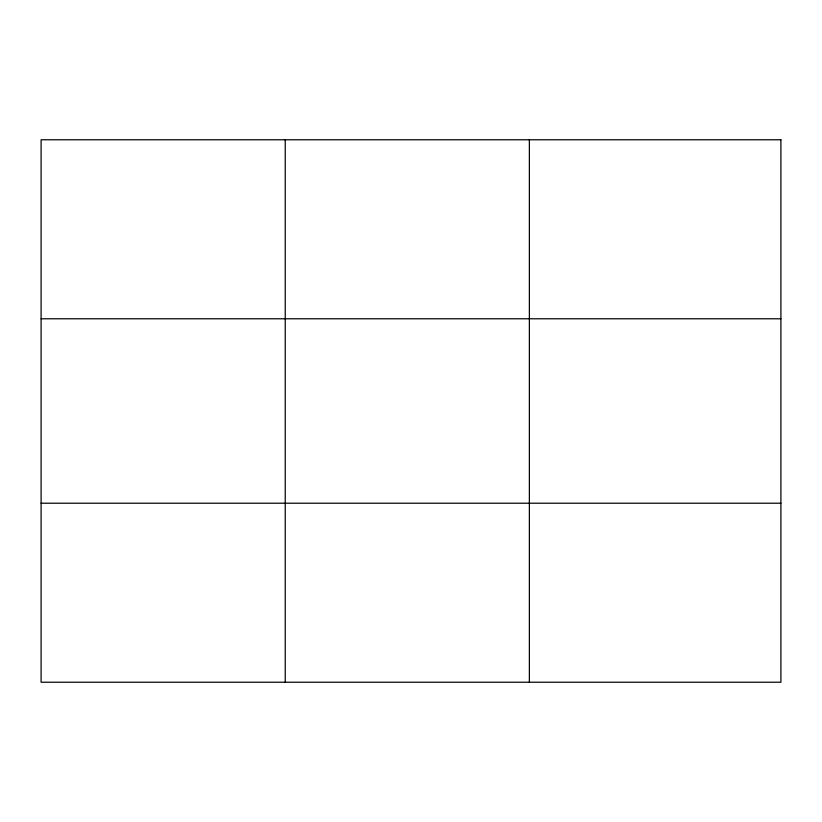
<?xml version="1.0" encoding="UTF-8"?>
<svg xmlns="http://www.w3.org/2000/svg" width="822" height="822" viewBox="0 0 822 822"><rect width="100%" height="100%" fill="white"/><g stroke="black" fill="none" stroke-linecap="round" stroke-linejoin="round"><path stroke-width="1.23" d="M285.234 682.229L285.234 139.771M529.368 682.229L529.368 139.771M41.1 318.782L780.9 318.782M41.1 503.218L780.9 503.218M780.9 139.771L780.9 682.229L41.1 682.229L41.1 139.771L780.9 139.771"/></g></svg>
